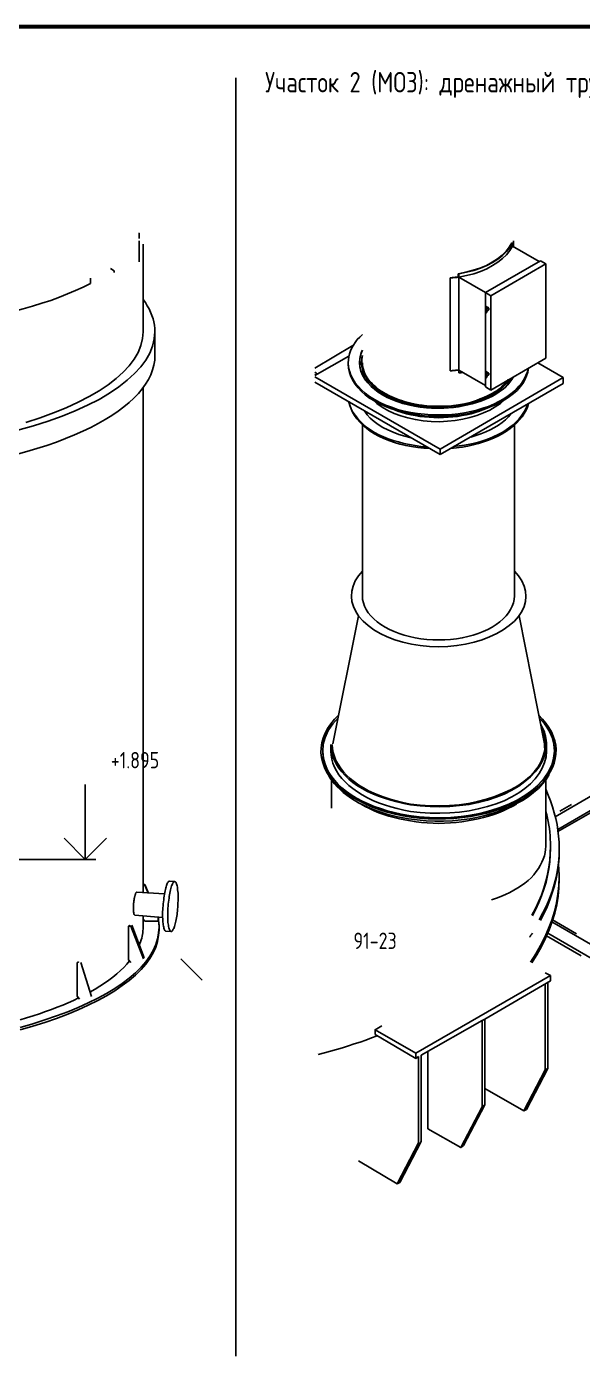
# Model space of a CAD drawing. Header units: metres. Extents: x 20 to 415, y 5 to 292.
# Drawn here: x 229.4 to 305.4, y 109.3 to 292 of the extents above; entities that cross this region are included whole.
import ezdxf

# ---------------------------------------------------------------- set-up
doc = ezdxf.new("R2010")
doc.units = ezdxf.units.M
for name, color, linetype in [('АРМАТУРА', 8, 'Continuous'), ('ВОЗДУХОВОДЫ', 7, 'Continuous'), ('ИЗОЛЯЦИЯ', 3, 'Continuous'), ('ОБОЗНАЧЕНИЯ', 7, 'Continuous'), ('ОБОРУДОВАНИЕ', 8, 'Continuous'), ('РАМКА', 7, 'Continuous'), ('ТЕКСТ', 7, 'Continuous'), ('ТРУБОПРОВОД', 5, 'Continuous')]:
    doc.layers.add(name, color=color, linetype=linetype)
doc.styles.add('GOST', font='isocpeur.ttf')

msp = doc.modelspace()

# ---------------------------------------------------------------- linework, layer by layer
at = {"layer": 'АРМАТУРА'}
for points in [[(288.43, 258.19), (289.47, 258.39), (290.47, 258.65), (291.41, 258.96), (292.29, 259.33), (293.09, 259.75), (293.81, 260.21), (294.45, 260.71), (294.99, 261.25), (295.43, 261.81), (295.76, 262.41)], [(295.85, 262.41), (295.5, 261.79), (295.04, 261.21), (294.5, 260.67), (293.86, 260.17), (293.15, 259.71), (292.35, 259.3), (291.49, 258.95), (290.56, 258.64), (289.56, 258.39), (288.52, 258.19)], [(295.85, 261.95), (295.5, 261.36), (295.04, 260.79), (294.5, 260.25), (293.86, 259.75), (293.15, 259.29), (292.35, 258.87), (291.49, 258.5), (290.56, 258.19), (289.56, 257.93), (288.52, 257.73)], [(295.76, 261.95), (295.79, 262.03), (295.81, 262.1), (295.84, 262.17), (295.87, 262.24), (295.9, 262.3), (295.92, 262.36), (295.95, 262.42), (295.98, 262.48), (296.01, 262.53), (296.03, 262.59)], [(295.85, 261.95), (295.88, 262.03), (295.9, 262.1), (295.93, 262.18), (295.95, 262.25), (295.98, 262.31), (296, 262.38), (296.01, 262.45), (296.02, 262.53), (296.03, 262.6), (296.03, 262.68)], [(295.85, 261.95), (295.85, 262.41)], [(299.52, 259.84), (295.85, 261.95)], [(296.03, 261.86), (296.03, 262.68)], [(292.18, 255.62), (299.7, 259.93)], [(292.92, 255.16), (300.43, 259.56)], [(299.7, 259.93), (300.43, 259.56)], [(300.43, 259.56), (300.43, 246.64)], [(288.52, 257.73), (288.38, 257.71), (288.25, 257.69), (288.13, 257.67), (288.01, 257.66), (287.89, 257.65), (287.77, 257.65), (287.66, 257.64), (287.55, 257.64), (287.44, 257.64), (287.32, 257.64)], [(287.32, 257.64), (287.32, 244.9)], [(288.43, 257.73), (288.34, 257.73), (288.25, 257.72), (288.16, 257.71), (288.06, 257.7), (287.96, 257.69), (287.85, 257.67), (287.74, 257.66), (287.64, 257.65), (287.53, 257.64), (287.42, 257.64)], [(288.43, 258.19), (288.43, 257.73)], [(288.52, 257.73), (288.52, 258.19)], [(288.52, 257.73), (288.52, 244.99)], [(292.18, 255.62), (288.52, 257.73)], [(292.18, 242.7), (292.18, 255.62)], [(292.18, 255.62), (292.92, 255.16)], [(292.92, 242.24), (292.92, 255.16)], [(292.28, 253.7), (292.18, 253.52)], [(292.18, 253.52), (292.37, 253.42)], [(292.37, 253.24), (292.18, 252.87)], [(292.37, 253.15), (292.18, 252.87)], [(292.55, 253.52), (292.28, 253.7)], [(292.28, 253.52), (292.28, 253.52), (292.28, 253.52)], [(292.37, 253.15), (292.34, 253.18), (292.32, 253.2), (292.31, 253.23), (292.3, 253.25), (292.29, 253.27), (292.28, 253.29), (292.28, 253.31), (292.28, 253.32), (292.28, 253.33), (292.28, 253.33), (292.28, 253.36), (292.28, 253.39), (292.28, 253.41), (292.28, 253.44), (292.28, 253.46), (292.28, 253.48), (292.28, 253.49), (292.28, 253.5), (292.28, 253.51), (292.28, 253.52)], [(292.28, 252.78), (292.46, 253.15)], [(292.37, 253.52), (292.39, 253.49), (292.42, 253.46), (292.45, 253.44), (292.47, 253.41), (292.49, 253.39), (292.51, 253.37), (292.53, 253.35), (292.54, 253.34), (292.55, 253.33), (292.55, 253.33), (292.55, 253.3), (292.55, 253.28), (292.55, 253.25), (292.54, 253.23), (292.54, 253.21), (292.53, 253.19), (292.52, 253.17), (292.5, 253.16), (292.48, 253.15), (292.46, 253.15)], [(292.55, 253.52), (292.37, 253.52)], [(292.46, 253.15), (292.37, 253.15)], [(292.55, 253.61), (292.46, 253.61)], [(292.46, 253.15), (292.64, 253.24)], [(292.64, 253.24), (292.64, 253.24), (292.64, 253.25), (292.64, 253.26), (292.64, 253.28), (292.64, 253.3), (292.64, 253.32), (292.64, 253.34), (292.64, 253.37), (292.64, 253.4), (292.64, 253.42), (292.64, 253.43), (292.63, 253.43), (292.62, 253.45), (292.61, 253.46), (292.6, 253.48), (292.58, 253.5), (292.57, 253.53), (292.56, 253.55), (292.55, 253.58), (292.55, 253.61)], [(300.43, 246.64), (292.92, 242.24)], [(288.52, 244.99), (288.38, 244.99), (288.25, 244.98), (288.13, 244.97), (288.01, 244.96), (287.89, 244.94), (287.77, 244.93), (287.66, 244.92), (287.55, 244.91), (287.44, 244.9), (287.32, 244.9)], [(288.52, 244.99), (288.52, 244.62)], [(292.18, 242.88), (288.52, 244.99)], [(292.28, 244.81), (292.18, 244.62)], [(292.28, 244.81), (292.18, 244.62)], [(292.55, 244.62), (292.28, 244.81)], [(288.52, 244.62), (288.57, 244.62), (288.63, 244.62), (288.68, 244.63), (288.74, 244.63), (288.79, 244.64), (288.85, 244.64), (288.9, 244.65), (288.96, 244.67), (289.01, 244.69), (289.07, 244.72)], [(292.18, 244.62), (292.37, 244.53)], [(292.37, 244.26), (292.18, 243.89)], [(292.37, 244.26), (292.18, 243.98)], [(292.37, 244.26), (292.34, 244.28), (292.32, 244.3), (292.31, 244.32), (292.3, 244.33), (292.29, 244.35), (292.28, 244.36), (292.28, 244.38), (292.28, 244.4), (292.28, 244.42), (292.28, 244.44), (292.28, 244.46), (292.28, 244.49), (292.28, 244.5), (292.28, 244.52), (292.28, 244.53), (292.28, 244.55), (292.28, 244.56), (292.28, 244.58), (292.28, 244.6), (292.28, 244.62)], [(292.28, 244.62), (292.28, 244.62), (292.28, 244.62)], [(292.28, 243.89), (292.46, 244.26)], [(292.37, 244.53), (292.55, 244.62)], [(292.37, 244.53), (292.39, 244.53), (292.42, 244.52), (292.45, 244.51), (292.47, 244.49), (292.49, 244.47), (292.51, 244.45), (292.53, 244.43), (292.54, 244.4), (292.55, 244.38), (292.55, 244.35), (292.55, 244.35), (292.55, 244.34), (292.55, 244.33), (292.54, 244.32), (292.54, 244.3), (292.53, 244.29), (292.52, 244.28), (292.5, 244.27), (292.48, 244.26), (292.46, 244.26)], [(292.46, 244.26), (292.37, 244.26)], [(292.64, 244.35), (292.64, 244.35), (292.64, 244.36), (292.64, 244.37), (292.64, 244.39), (292.64, 244.41), (292.64, 244.43), (292.64, 244.45), (292.64, 244.48), (292.64, 244.5), (292.64, 244.53), (292.64, 244.53), (292.63, 244.54), (292.62, 244.55), (292.6, 244.56), (292.58, 244.58), (292.56, 244.59), (292.54, 244.6), (292.51, 244.61), (292.49, 244.62), (292.46, 244.62)], [(292.46, 244.26), (292.64, 244.35)], [(292.18, 242.7), (292.92, 242.24)]]:
    msp.add_lwpolyline(points, dxfattribs=at)
at = {"layer": 'ВОЗДУХОВОДЫ'}
for points in [[(288.43, 258.19), (289.47, 258.39), (290.47, 258.65), (291.41, 258.96), (292.29, 259.33), (293.09, 259.75), (293.81, 260.21), (294.45, 260.71), (294.99, 261.25), (295.43, 261.81), (295.76, 262.41)], [(296.03, 262.59), (296.01, 262.54), (295.99, 262.49), (295.97, 262.45), (295.96, 262.4), (295.94, 262.36), (295.93, 262.32), (295.91, 262.28), (295.9, 262.23), (295.87, 262.18), (295.85, 262.13)], [(287.42, 257.64), (287.53, 257.64), (287.64, 257.65), (287.74, 257.66), (287.85, 257.67), (287.96, 257.69), (288.06, 257.7), (288.16, 257.71), (288.25, 257.72), (288.34, 257.73), (288.43, 257.73)], [(275.32, 246), (275.35, 245.53), (275.45, 245.07), (275.61, 244.61), (275.83, 244.16), (276.12, 243.72), (276.47, 243.29), (276.87, 242.88), (277.34, 242.49), (277.86, 242.13), (278.43, 241.78), (279.03, 241.47), (279.67, 241.18), (280.35, 240.92), (281.05, 240.69), (281.79, 240.5), (282.55, 240.34), (283.33, 240.21), (284.13, 240.12), (284.95, 240.06), (285.77, 240.04)], [(285.77, 240.04), (286.37, 240.05), (286.97, 240.07), (287.57, 240.12), (288.16, 240.18), (288.75, 240.27), (289.32, 240.38), (289.88, 240.51), (290.42, 240.66), (290.95, 240.84), (291.45, 241.05), (291.96, 241.25), (292.45, 241.47), (292.91, 241.7), (293.35, 241.94), (293.75, 242.21), (294.13, 242.48), (294.47, 242.77), (294.79, 243.07), (295.06, 243.38), (295.3, 243.71)], [(275.32, 237.47), (275.32, 214.1)], [(296.13, 214.1), (296.13, 237.47)], [(296.13, 217.49), (296.69, 216.82), (297.14, 216.13), (297.45, 215.43), (297.64, 214.73), (297.71, 214.02), (297.64, 213.31), (297.45, 212.61), (297.14, 211.93), (296.69, 211.26), (296.13, 210.62), (295.41, 210.01), (294.61, 209.44), (293.71, 208.93), (292.74, 208.48), (291.7, 208.08), (290.6, 207.75), (289.45, 207.49), (288.25, 207.29), (287.02, 207.17), (285.77, 207.13), (284.49, 207.17), (283.24, 207.29), (282.03, 207.49), (280.87, 207.75), (279.76, 208.08), (278.72, 208.48), (277.76, 208.93), (276.88, 209.44), (276.09, 210.01), (275.41, 210.62), (274.84, 211.26), (274.4, 211.93), (274.08, 212.61), (273.88, 213.31), (273.82, 214.02), (273.87, 214.73), (274.05, 215.43), (274.35, 216.13), (274.77, 216.82), (275.32, 217.49)], [(296.13, 214.1), (296.09, 213.61), (296, 213.13), (295.84, 212.67), (295.61, 212.21), (295.33, 211.77), (295, 211.35), (294.6, 210.93), (294.15, 210.54), (293.65, 210.16), (293.1, 209.79), (292.5, 209.47), (291.86, 209.19), (291.19, 208.93), (290.48, 208.7), (289.74, 208.51), (288.98, 208.34), (288.2, 208.22), (287.4, 208.12), (286.59, 208.07), (285.77, 208.05), (284.95, 208.07), (284.13, 208.12), (283.33, 208.22), (282.55, 208.34), (281.79, 208.51), (281.06, 208.7), (280.35, 208.93), (279.67, 209.19), (279.03, 209.47), (278.43, 209.79), (277.86, 210.16), (277.34, 210.54), (276.87, 210.93), (276.47, 211.35), (276.12, 211.77), (275.83, 212.21), (275.61, 212.67), (275.45, 213.13), (275.35, 213.61), (275.32, 214.1)], [(296.13, 214.1), (296.09, 213.61), (296, 213.13), (295.84, 212.67), (295.61, 212.21), (295.33, 211.77), (295, 211.35), (294.6, 210.93), (294.15, 210.54), (293.65, 210.16), (293.1, 209.79), (292.5, 209.47), (291.86, 209.19), (291.19, 208.93), (290.48, 208.7), (289.74, 208.51), (288.98, 208.34), (288.2, 208.22), (287.4, 208.12), (286.59, 208.07), (285.77, 208.05), (284.95, 208.07), (284.13, 208.12), (283.33, 208.22), (282.55, 208.34), (281.79, 208.51), (281.06, 208.7), (280.35, 208.93), (279.67, 209.19), (279.03, 209.47), (278.43, 209.79), (277.86, 210.16), (277.34, 210.54), (276.87, 210.93), (276.47, 211.35), (276.12, 211.77), (275.83, 212.21), (275.61, 212.67), (275.45, 213.13), (275.35, 213.61), (275.32, 214.1)], [(274.77, 211.35), (271.28, 193.84)], [(300.25, 193.84), (296.77, 211.35)], [(272.11, 197.78), (271.52, 197.19), (271, 196.58), (270.56, 195.94), (270.21, 195.29), (269.94, 194.63), (269.76, 193.96), (269.66, 193.29), (269.65, 192.61), (269.74, 191.94), (269.91, 191.27), (270.14, 190.59), (270.47, 189.93), (270.87, 189.3), (271.35, 188.68), (271.91, 188.09), (272.55, 187.53), (273.26, 186.99), (274.03, 186.49), (274.87, 186.02), (275.78, 185.59), (276.71, 185.17), (277.69, 184.8), (278.72, 184.47), (279.79, 184.19), (280.89, 183.96), (282.01, 183.78), (283.16, 183.65), (284.33, 183.57), (285.5, 183.55), (286.68, 183.57), (287.86, 183.63), (289.02, 183.74), (290.16, 183.89), (291.27, 184.1), (292.36, 184.35), (293.4, 184.65), (294.41, 184.99), (295.37, 185.37), (296.28, 185.78), (297.13, 186.23)], [(297.13, 186.23), (297.88, 186.71), (298.56, 187.21), (299.19, 187.73), (299.75, 188.27), (300.25, 188.82), (300.68, 189.39), (301.05, 189.98), (301.35, 190.58), (301.57, 191.2), (301.72, 191.82), (301.82, 192.43), (301.84, 193.04), (301.79, 193.65), (301.66, 194.26), (301.46, 194.87), (301.2, 195.47), (300.86, 196.07), (300.45, 196.65), (299.97, 197.22), (299.43, 197.78)], [(300.25, 193.29), (300.25, 193.34), (300.25, 193.4), (300.25, 193.45), (300.25, 193.51), (300.25, 193.57), (300.25, 193.62), (300.25, 193.68), (300.25, 193.73), (300.25, 193.79), (300.25, 193.84)], [(300.25, 193.29), (300.25, 193.34), (300.25, 193.4), (300.25, 193.45), (300.25, 193.51), (300.25, 193.57), (300.25, 193.62), (300.25, 193.68), (300.25, 193.73), (300.25, 193.79), (300.25, 193.84)]]:
    msp.add_lwpolyline(points, dxfattribs=at)
at = {"layer": 'ИЗОЛЯЦИЯ'}
for points in [[(302.08, 181.83), (306.85, 184.58)], [(303.95, 185.55), (302.33, 184.62)], [(304.63, 167.84), (301.35, 169.73)], [(300.53, 167.53), (305.29, 164.79)]]:
    msp.add_lwpolyline(points, dxfattribs=at)
at = {"layer": 'ОБОЗНАЧЕНИЯ'}
for points in [[(237.34, 178.01), (237.34, 188.27)], [(234.48, 180.94), (237.34, 178.01), (240.26, 180.94)], [(228.33, 178.01), (238.83, 178.01)], [(250.46, 164.4), (253.38, 161.48)]]:
    msp.add_lwpolyline(points, dxfattribs=at)
at = {"layer": 'ОБОРУДОВАНИЕ'}
for points in [[(244.71, 263.72), (244.77, 263.73)], [(244.74, 262.99), (244.74, 263.74)], [(244.74, 259.82), (244.74, 262.68)], [(245.3, 250.25), (245.3, 262.24)], [(240.82, 258.89), (241.32, 258.58)], [(241.32, 258.58), (241.32, 258.33)], [(226.15, 252.67), (227.53, 253.01), (228.87, 253.37), (230.17, 253.75), (231.44, 254.14), (232.66, 254.54), (233.83, 254.97), (234.96, 255.41), (236.05, 255.87), (237.09, 256.34), (238.09, 256.84)], [(238.09, 256.84), (238.09, 257.58)], [(245.3, 254.66), (245.6, 254.23), (245.87, 253.8), (246.11, 253.36), (246.32, 252.92), (246.5, 252.48), (246.65, 252.03), (246.76, 251.59), (246.85, 251.14), (246.9, 250.69), (246.91, 250.25)], [(246.91, 250.25), (246.83, 249.26), (246.6, 248.29), (246.2, 247.32), (245.65, 246.37), (244.96, 245.43), (244.11, 244.51), (243.11, 243.6), (241.97, 242.71), (240.69, 241.84), (239.27, 240.98), (237.7, 240.18), (236.01, 239.42), (234.2, 238.7), (232.29, 238.01), (230.28, 237.37), (228.16, 236.77)], [(245.3, 250.25), (245.22, 249.3), (244.99, 248.36), (244.6, 247.42), (244.07, 246.5), (243.39, 245.59), (242.57, 244.7), (241.61, 243.83), (240.51, 242.98), (239.27, 242.16), (237.9, 241.36), (236.39, 240.58), (234.76, 239.83), (233.02, 239.12), (231.18, 238.46), (229.24, 237.84)], [(246.91, 247.01), (246.91, 250.25)], [(273.39, 246), (273.41, 246.41), (273.47, 246.82), (273.56, 247.23), (273.7, 247.63), (273.87, 248.03), (274.08, 248.41), (274.33, 248.79), (274.62, 249.16), (274.95, 249.51), (275.32, 249.85)], [(227.93, 233.43), (229.37, 233.83), (230.76, 234.25), (232.12, 234.68), (233.42, 235.14), (234.68, 235.62), (235.89, 236.11), (237.03, 236.62), (238.12, 237.14), (239.14, 237.68), (240.11, 238.23), (241.02, 238.8), (241.86, 239.37), (242.65, 239.96), (243.37, 240.55), (244.04, 241.17), (244.65, 241.79), (245.18, 242.43), (245.64, 243.07), (246.03, 243.71), (246.35, 244.36), (246.59, 245.02), (246.77, 245.68), (246.88, 246.35), (246.91, 247.01)], [(268.81, 245.27), (274.03, 248.38)], [(273.48, 246.91), (268.81, 244.26)], [(275.32, 247.74), (275.09, 247.16), (274.95, 246.58), (274.91, 246), (274.96, 245.42), (275.1, 244.85), (275.33, 244.3), (275.65, 243.75), (276.06, 243.23), (276.56, 242.72), (277.15, 242.24), (277.79, 241.79), (278.49, 241.38), (279.26, 241.02), (280.08, 240.7), (280.94, 240.42), (281.85, 240.19), (282.79, 240.01), (283.76, 239.87), (284.76, 239.79), (285.77, 239.77)], [(275.32, 247.74), (275.09, 247.16), (274.95, 246.58), (274.91, 246), (274.96, 245.42), (275.1, 244.85), (275.33, 244.3), (275.65, 243.75), (276.06, 243.23), (276.56, 242.72), (277.15, 242.24), (277.79, 241.79), (278.49, 241.38), (279.26, 241.02), (280.08, 240.7), (280.94, 240.42), (281.85, 240.19), (282.79, 240.01), (283.76, 239.87), (284.76, 239.79), (285.77, 239.77)], [(274.95, 246), (274.95, 246.17), (274.96, 246.34), (274.98, 246.51), (275, 246.69), (275.03, 246.87), (275.07, 247.05), (275.12, 247.23), (275.17, 247.4), (275.24, 247.57), (275.32, 247.74)], [(275.32, 247.01), (275.22, 246.48), (275.19, 245.96), (275.25, 245.43), (275.38, 244.91), (275.58, 244.39), (275.86, 243.89), (276.21, 243.4), (276.63, 242.93), (277.13, 242.48), (277.7, 242.06), (278.33, 241.66), (279.01, 241.31), (279.74, 241), (280.51, 240.72), (281.32, 240.49), (282.16, 240.29), (283.03, 240.14), (283.93, 240.04), (284.84, 239.97), (285.77, 239.95)], [(275.22, 246), (275.22, 246.11), (275.23, 246.22), (275.23, 246.33), (275.23, 246.43), (275.24, 246.54), (275.25, 246.64), (275.26, 246.74), (275.27, 246.83), (275.29, 246.92), (275.32, 247.01)], [(275.22, 246), (275.22, 246.11), (275.23, 246.22), (275.23, 246.33), (275.23, 246.43), (275.24, 246.54), (275.25, 246.64), (275.26, 246.74), (275.27, 246.83), (275.29, 246.92), (275.32, 247.01)], [(273.39, 246), (273.39, 245.81)], [(285.77, 238.85), (284.78, 238.87), (283.81, 238.94), (282.86, 239.04), (281.93, 239.19), (281.02, 239.39), (280.14, 239.62), (279.29, 239.9), (278.48, 240.21), (277.7, 240.56), (276.97, 240.96), (276.31, 241.38), (275.71, 241.82), (275.18, 242.29), (274.72, 242.77), (274.32, 243.27), (273.99, 243.79), (273.73, 244.32), (273.54, 244.87), (273.43, 245.43), (273.39, 246)], [(273.39, 245.81), (273.43, 245.24), (273.54, 244.67), (273.73, 244.12), (273.99, 243.58), (274.32, 243.05), (274.72, 242.55), (275.18, 242.06), (275.71, 241.61), (276.31, 241.17), (276.97, 240.77), (277.7, 240.38), (278.48, 240.03), (279.29, 239.71), (280.14, 239.44), (281.02, 239.2), (281.93, 239.01), (282.86, 238.86), (283.81, 238.75), (284.78, 238.69), (285.77, 238.66)], [(285.77, 239.77), (284.92, 239.78), (284.08, 239.84), (283.25, 239.94), (282.44, 240.07), (281.64, 240.24), (280.87, 240.44), (280.12, 240.68), (279.41, 240.95), (278.72, 241.26), (278.07, 241.6), (277.49, 241.97), (276.97, 242.36), (276.5, 242.76), (276.1, 243.19), (275.75, 243.63), (275.47, 244.08), (275.24, 244.55), (275.08, 245.02), (274.98, 245.51), (274.95, 246)], [(285.77, 239.95), (284.92, 239.97), (284.09, 240.02), (283.27, 240.12), (282.47, 240.24), (281.7, 240.41), (280.95, 240.6), (280.23, 240.83), (279.53, 241.09), (278.87, 241.37), (278.25, 241.69), (277.7, 242.06), (277.2, 242.44), (276.75, 242.83), (276.35, 243.25), (276.02, 243.67), (275.74, 244.11), (275.51, 244.57), (275.36, 245.03), (275.26, 245.51), (275.22, 246)], [(285.77, 239.95), (284.92, 239.97), (284.09, 240.02), (283.27, 240.12), (282.47, 240.24), (281.7, 240.41), (280.95, 240.6), (280.23, 240.83), (279.53, 241.09), (278.87, 241.37), (278.25, 241.69), (277.7, 242.06), (277.2, 242.44), (276.75, 242.83), (276.35, 243.25), (276.02, 243.67), (275.74, 244.11), (275.51, 244.57), (275.36, 245.03), (275.26, 245.51), (275.22, 246)], [(293.1, 241.78), (292.65, 241.54), (292.18, 241.31), (291.69, 241.1), (291.18, 240.9), (290.65, 240.72), (290.1, 240.55), (289.54, 240.41), (288.97, 240.29), (288.38, 240.2), (287.78, 240.13), (287.18, 240.06), (286.57, 240.02), (285.95, 240), (285.34, 240.01), (284.72, 240.04), (284.11, 240.09), (283.51, 240.17), (282.91, 240.26), (282.32, 240.37), (281.73, 240.5), (281.19, 240.64), (280.66, 240.81), (280.14, 240.99), (279.65, 241.18), (279.17, 241.39), (278.71, 241.62), (278.28, 241.87), (277.87, 242.13), (277.5, 242.4), (277.15, 242.7), (276.81, 242.98), (276.5, 243.28), (276.23, 243.59), (275.99, 243.91), (275.79, 244.25), (275.62, 244.59), (275.49, 244.93), (275.39, 245.29), (275.34, 245.64), (275.32, 246)], [(285.77, 238.66), (286.7, 238.68), (287.62, 238.74), (288.53, 238.84), (289.42, 238.97), (290.29, 239.15), (291.14, 239.36), (291.96, 239.61), (292.74, 239.9), (293.49, 240.22), (294.2, 240.59), (294.86, 240.96), (295.46, 241.36), (296.01, 241.78), (296.49, 242.22), (296.92, 242.69), (297.28, 243.17), (297.57, 243.67), (297.8, 244.19), (297.96, 244.72), (298.05, 245.27)], [(298.05, 245.27), (297.91, 244.75), (297.71, 244.23), (297.45, 243.73), (297.13, 243.24), (296.76, 242.77), (296.32, 242.31), (295.83, 241.87), (295.28, 241.45), (294.68, 241.05), (294.02, 240.68), (293.31, 240.34), (292.57, 240.03), (291.8, 239.76), (290.99, 239.52), (290.17, 239.32), (289.32, 239.15), (288.45, 239.02), (287.57, 238.92), (286.67, 238.87), (285.77, 238.85)], [(299.33, 246), (302.82, 243.98)], [(269.18, 244.44), (268.81, 244.72)], [(268.81, 244.35), (268.9, 244.35)], [(285.95, 234.17), (268.81, 244.07)], [(268.81, 243.34), (285.95, 233.44)], [(285.77, 239.77), (286.45, 239.78), (287.13, 239.82), (287.8, 239.88), (288.46, 239.97), (289.1, 240.09), (289.73, 240.22), (290.35, 240.38), (290.95, 240.55), (291.53, 240.74), (292.09, 240.96), (292.63, 241.19), (293.14, 241.44), (293.61, 241.71), (294.06, 242), (294.47, 242.31), (294.86, 242.63), (295.21, 242.97), (295.52, 243.33), (295.79, 243.69), (296.03, 244.07)], [(285.77, 239.77), (286.45, 239.78), (287.13, 239.82), (287.8, 239.88), (288.46, 239.97), (289.1, 240.09), (289.73, 240.22), (290.35, 240.38), (290.95, 240.55), (291.53, 240.74), (292.09, 240.96), (292.63, 241.19), (293.14, 241.44), (293.61, 241.71), (294.06, 242), (294.47, 242.31), (294.86, 242.63), (295.21, 242.97), (295.52, 243.33), (295.79, 243.69), (296.03, 244.07)], [(296.03, 244.07), (295.79, 243.69), (295.52, 243.33), (295.2, 242.97), (294.86, 242.63), (294.47, 242.31), (294.06, 242), (293.61, 241.71), (293.14, 241.44), (292.63, 241.19), (292.09, 240.96), (291.53, 240.74), (290.95, 240.55), (290.35, 240.38), (289.73, 240.22), (289.1, 240.09), (288.46, 239.97), (287.8, 239.88), (287.13, 239.82), (286.45, 239.78), (285.77, 239.77)], [(285.77, 239.95), (286.4, 239.96), (287.03, 239.99), (287.66, 240.05), (288.27, 240.12), (288.88, 240.21), (289.48, 240.33), (290.07, 240.46), (290.64, 240.61), (291.19, 240.77), (291.72, 240.96), (292.24, 241.18), (292.72, 241.43), (293.19, 241.69), (293.62, 241.96), (294.03, 242.24), (294.4, 242.53), (294.75, 242.84), (295.06, 243.15), (295.34, 243.47), (295.57, 243.8)], [(295.57, 243.8), (295.34, 243.47), (295.06, 243.15), (294.75, 242.84), (294.4, 242.53), (294.03, 242.24), (293.62, 241.96), (293.19, 241.69), (292.72, 241.43), (292.24, 241.18), (291.72, 240.96), (291.19, 240.77), (290.64, 240.61), (290.07, 240.46), (289.48, 240.33), (288.88, 240.21), (288.27, 240.12), (287.65, 240.05), (287.03, 239.99), (286.4, 239.96), (285.77, 239.95)], [(295.57, 243.8), (295.34, 243.47), (295.06, 243.15), (294.75, 242.84), (294.4, 242.53), (294.03, 242.24), (293.62, 241.96), (293.19, 241.69), (292.72, 241.43), (292.24, 241.18), (291.72, 240.96), (291.19, 240.77), (290.64, 240.61), (290.07, 240.46), (289.48, 240.33), (288.88, 240.21), (288.27, 240.12), (287.65, 240.05), (287.03, 239.99), (286.4, 239.96), (285.77, 239.95)], [(302.82, 243.98), (285.95, 234.17)], [(285.95, 233.44), (302.82, 243.16)], [(295.3, 243.71), (295.15, 243.49), (294.98, 243.28), (294.8, 243.07), (294.59, 242.87), (294.37, 242.68), (294.14, 242.49), (293.89, 242.3), (293.64, 242.12), (293.37, 241.95), (293.1, 241.78)], [(302.82, 243.16), (302.82, 243.98)], [(245.3, 173.48), (245.3, 242.6)], [(273.48, 240.68), (273.59, 240.19), (273.76, 239.71), (273.98, 239.23), (274.25, 238.76), (274.57, 238.31), (274.95, 237.87), (275.38, 237.45), (275.86, 237.04), (276.39, 236.65), (276.97, 236.28), (277.59, 235.94), (278.26, 235.62), (278.96, 235.34), (279.7, 235.08), (280.46, 234.86), (281.25, 234.67), (282.06, 234.52), (282.89, 234.4), (283.73, 234.31), (284.57, 234.27)], [(284.12, 234.45), (283.32, 234.54), (282.54, 234.66), (281.76, 234.8), (281.01, 234.96), (280.27, 235.15), (279.55, 235.36), (278.86, 235.6), (278.19, 235.86), (277.56, 236.15), (276.97, 236.47), (276.41, 236.83), (275.9, 237.2), (275.43, 237.59), (275.01, 237.98), (274.64, 238.39), (274.31, 238.81), (274.03, 239.24), (273.8, 239.68), (273.62, 240.13), (273.48, 240.59)], [(275.59, 239.4), (275.96, 238.89), (276.4, 238.41), (276.91, 237.96), (277.48, 237.54), (278.11, 237.15), (278.8, 236.8), (279.54, 236.48), (280.32, 236.19), (281.15, 235.94), (282.01, 235.73)], [(282.01, 235.73), (281.15, 235.94), (280.32, 236.19), (279.54, 236.48), (278.8, 236.8), (278.11, 237.15), (277.48, 237.54), (276.91, 237.96), (276.4, 238.41), (275.96, 238.89), (275.59, 239.4)], [(276.69, 240.96), (277.31, 240.4), (278.02, 239.9), (278.81, 239.45), (279.67, 239.06), (280.59, 238.72), (281.56, 238.44), (282.58, 238.22), (283.65, 238.06), (284.74, 237.96), (285.86, 237.93)], [(279.63, 239.58), (280.18, 239.37), (280.76, 239.19), (281.34, 239.02), (281.95, 238.88), (282.56, 238.76), (283.18, 238.66), (283.82, 238.58), (284.46, 238.53), (285.11, 238.49), (285.77, 238.48)], [(285.77, 238.48), (286.42, 238.49), (287.07, 238.53), (287.72, 238.58), (288.35, 238.66), (288.97, 238.76), (289.59, 238.88), (290.19, 239.02), (290.78, 239.19), (291.35, 239.37), (291.91, 239.58)], [(285.86, 237.93), (286.95, 237.99), (288.02, 238.11), (289.05, 238.28), (290.05, 238.51), (291, 238.79), (291.9, 239.13), (292.75, 239.51), (293.52, 239.95), (294.22, 240.43), (294.84, 240.96)], [(287.42, 234.27), (288.21, 234.34), (288.99, 234.44), (289.75, 234.57), (290.5, 234.74), (291.22, 234.93), (291.92, 235.15), (292.6, 235.4), (293.26, 235.67), (293.88, 235.96), (294.47, 236.28), (295.03, 236.62), (295.55, 236.98), (296.03, 237.36), (296.46, 237.76), (296.85, 238.17), (297.19, 238.6), (297.48, 239.04), (297.72, 239.49), (297.91, 239.94), (298.05, 240.41)], [(297.96, 240.31), (297.8, 239.9), (297.6, 239.49), (297.35, 239.08), (297.06, 238.68), (296.73, 238.29), (296.36, 237.9), (295.95, 237.52), (295.5, 237.16), (295.01, 236.8), (294.47, 236.47), (293.91, 236.17), (293.32, 235.9), (292.71, 235.64), (292.07, 235.4), (291.4, 235.19), (290.72, 235.01), (290.01, 234.85), (289.29, 234.71), (288.55, 234.61), (287.78, 234.54)], [(290.17, 235.82), (290.87, 236.03), (291.55, 236.26), (292.2, 236.52), (292.82, 236.81), (293.4, 237.12), (293.94, 237.45), (294.44, 237.81), (294.9, 238.2), (295.31, 238.6), (295.67, 239.03)], [(295.67, 239.03), (295.31, 238.6), (294.9, 238.2), (294.44, 237.81), (293.94, 237.45), (293.4, 237.12), (292.82, 236.81), (292.2, 236.52), (291.55, 236.26), (290.87, 236.03), (290.17, 235.82)], [(285.95, 233.44), (285.95, 234.17)], [(272.02, 197.41), (271.25, 196.55), (270.65, 195.64), (270.23, 194.72), (269.97, 193.78), (269.89, 192.83), (269.97, 191.88), (270.23, 190.94), (270.65, 190.02), (271.25, 189.12), (272.02, 188.25), (272.45, 187.84), (272.92, 187.45), (273.42, 187.07), (273.96, 186.7), (274.53, 186.36), (275.13, 186.03), (275.75, 185.72), (276.41, 185.44), (277.09, 185.18), (277.79, 184.95), (278.54, 184.71), (279.31, 184.5), (280.09, 184.31), (280.88, 184.14), (281.68, 184), (282.48, 183.88), (283.3, 183.79), (284.12, 183.72), (284.94, 183.68), (285.77, 183.66)], [(285.77, 183.66), (286.59, 183.68), (287.41, 183.72), (288.23, 183.79), (289.04, 183.88), (289.85, 184), (290.64, 184.14), (291.42, 184.31), (292.18, 184.5), (292.92, 184.71), (293.65, 184.95), (294.35, 185.18), (295.03, 185.44), (295.69, 185.72), (296.32, 186.03), (296.92, 186.36), (297.49, 186.7), (298.02, 187.07), (298.53, 187.45), (298.99, 187.84), (299.43, 188.25), (300.19, 189.12), (300.8, 190.02), (301.24, 190.94), (301.5, 191.88), (301.6, 192.83), (301.53, 193.78), (301.29, 194.72), (300.87, 195.64), (300.28, 196.55), (299.52, 197.41)], [(301.63, 192.83), (301.6, 193.32), (301.54, 193.81), (301.43, 194.29), (301.28, 194.76), (301.09, 195.23), (300.85, 195.68), (300.58, 196.13), (300.26, 196.57), (299.91, 197), (299.52, 197.41)], [(300.53, 193.75), (300.52, 194.03), (300.49, 194.31), (300.45, 194.59), (300.39, 194.88), (300.32, 195.17), (300.23, 195.46), (300.12, 195.75), (300, 196.03), (299.86, 196.31), (299.7, 196.59)], [(300.34, 193.75), (300.34, 193.97), (300.32, 194.19), (300.29, 194.41), (300.25, 194.63), (300.2, 194.85), (300.14, 195.07), (300.07, 195.29), (299.99, 195.51), (299.9, 195.73), (299.79, 195.95)], [(271.01, 193.75), (271.01, 192.83)], [(271.01, 193.75), (271.04, 193.18), (271.13, 192.62), (271.28, 192.07), (271.49, 191.53), (271.76, 191), (272.1, 190.48), (272.49, 189.98), (272.94, 189.48), (273.46, 189), (274.03, 188.52), (274.64, 188.1), (275.29, 187.7), (276, 187.33), (276.74, 186.98), (277.53, 186.67), (278.35, 186.38), (279.2, 186.12), (280.09, 185.88), (280.99, 185.68), (281.92, 185.5)], [(271.19, 193.75), (271.22, 193.2), (271.32, 192.65), (271.48, 192.11), (271.7, 191.57), (271.98, 191.04), (272.32, 190.53), (272.71, 190.02), (273.16, 189.54), (273.66, 189.07), (274.22, 188.61), (274.82, 188.19), (275.47, 187.79), (276.16, 187.42), (276.89, 187.07), (277.65, 186.76), (278.45, 186.47), (279.28, 186.21), (280.14, 185.98), (281.02, 185.77), (281.92, 185.59)], [(281.92, 185.59), (283.24, 185.43), (284.58, 185.35), (285.91, 185.33), (287.24, 185.38), (288.55, 185.5), (289.84, 185.68), (291.09, 185.93), (292.3, 186.24), (293.46, 186.62), (294.57, 187.06), (295.62, 187.55), (296.58, 188.1), (297.43, 188.69), (298.18, 189.32), (298.83, 189.99), (299.37, 190.69), (299.79, 191.43), (300.09, 192.18), (300.28, 192.96), (300.34, 193.75)], [(281.92, 185.5), (283.25, 185.34), (284.59, 185.25), (285.94, 185.22), (287.28, 185.26), (288.61, 185.37), (289.92, 185.55), (291.19, 185.8), (292.43, 186.12), (293.62, 186.51), (294.75, 186.96), (295.78, 187.48), (296.72, 188.05), (297.57, 188.66), (298.33, 189.3), (298.98, 189.98), (299.52, 190.69), (299.95, 191.42), (300.27, 192.18), (300.46, 192.96), (300.53, 193.75)], [(300.25, 193.29), (300.25, 193.34), (300.25, 193.4), (300.25, 193.45), (300.25, 193.51), (300.25, 193.57), (300.25, 193.62), (300.25, 193.68), (300.25, 193.73), (300.25, 193.79), (300.25, 193.84)], [(300.53, 192.83), (300.53, 193.75)], [(269.91, 192.83), (269.94, 192.23), (270.04, 191.64), (270.2, 191.05), (270.43, 190.47), (270.72, 189.91), (271.08, 189.36), (271.49, 188.83), (271.97, 188.31), (272.51, 187.81), (273.12, 187.33), (273.8, 186.85), (274.52, 186.41), (275.29, 186), (276.09, 185.62), (276.93, 185.27), (277.81, 184.96), (278.72, 184.68), (279.66, 184.43), (280.64, 184.21), (281.64, 184.03)], [(271.01, 192.83), (271.04, 192.28), (271.13, 191.73), (271.28, 191.19), (271.49, 190.66), (271.76, 190.13), (272.1, 189.61), (272.49, 189.11), (272.94, 188.62), (273.46, 188.15), (274.03, 187.7), (274.64, 187.25), (275.29, 186.83), (276, 186.44), (276.74, 186.09), (277.53, 185.76), (278.35, 185.47), (279.2, 185.2), (280.09, 184.97), (280.99, 184.76), (281.92, 184.58)], [(281.64, 184.03), (283.08, 183.85), (284.52, 183.74), (285.97, 183.72), (287.41, 183.76), (288.83, 183.88), (290.22, 184.08), (291.58, 184.35), (292.91, 184.69), (294.18, 185.1), (295.39, 185.59), (296.52, 186.14), (297.55, 186.74), (298.48, 187.39), (299.29, 188.07), (299.99, 188.8), (300.57, 189.56), (301.02, 190.34), (301.36, 191.16), (301.56, 191.99), (301.63, 192.83)], [(281.92, 184.58), (283.25, 184.42), (284.59, 184.34), (285.94, 184.32), (287.28, 184.37), (288.61, 184.49), (289.92, 184.67), (291.19, 184.92), (292.43, 185.24), (293.62, 185.61), (294.75, 186.05), (295.78, 186.57), (296.72, 187.13), (297.57, 187.74), (298.33, 188.38), (298.98, 189.06), (299.52, 189.77), (299.95, 190.51), (300.27, 191.26), (300.46, 192.04), (300.53, 192.83)], [(270.64, 189.62), (270.88, 189.19), (271.17, 188.77), (271.49, 188.35), (271.86, 187.95), (272.26, 187.56), (272.69, 187.18), (273.17, 186.81), (273.67, 186.46), (274.2, 186.11), (274.77, 185.77), (275.36, 185.48), (275.97, 185.19), (276.62, 184.92), (277.28, 184.67), (277.96, 184.43), (278.67, 184.22), (279.39, 184.02), (280.13, 183.85), (280.88, 183.7), (281.64, 183.57)], [(271.1, 188.89), (271.1, 185.04)], [(281.64, 183.57), (282.83, 183.41), (284.03, 183.3), (285.24, 183.24), (286.44, 183.24), (287.65, 183.3), (288.84, 183.41), (290.01, 183.57), (291.16, 183.79), (292.28, 184.07), (293.38, 184.4), (294.42, 184.75), (295.42, 185.15), (296.35, 185.6), (297.22, 186.08), (298.03, 186.6), (298.76, 187.15), (299.42, 187.73), (300, 188.34), (300.49, 188.97), (300.89, 189.62)], [(300.43, 179.82), (300.43, 188.89)], [(302.27, 179.54), (302.25, 180.36), (302.19, 181.18), (302.1, 181.99), (301.97, 182.8), (301.8, 183.61), (301.59, 184.41), (301.36, 185.21), (301.08, 186.01), (300.77, 186.81), (300.43, 187.61)], [(275.13, 185.59), (275.7, 185.27), (276.3, 184.96), (276.92, 184.68), (277.57, 184.41), (278.25, 184.17), (278.95, 183.95), (279.67, 183.75), (280.4, 183.57), (281.15, 183.42), (281.92, 183.3)], [(281.92, 183.3), (282.67, 183.17), (283.43, 183.08), (284.21, 183.01), (284.99, 182.97), (285.78, 182.95), (286.57, 182.97), (287.36, 183.01), (288.15, 183.08), (288.93, 183.17), (289.71, 183.3), (290.45, 183.42), (291.18, 183.57), (291.9, 183.75), (292.6, 183.95), (293.3, 184.17), (293.97, 184.41), (294.61, 184.68), (295.24, 184.96), (295.83, 185.27), (296.4, 185.59)], [(301.07, 179.82), (301.07, 180.31), (301.05, 180.79), (301.02, 181.28), (300.98, 181.76), (300.93, 182.23), (300.86, 182.71), (300.77, 183.18), (300.68, 183.65), (300.56, 184.11), (300.43, 184.58)], [(293.01, 172.48), (293.66, 172.71), (294.29, 172.95), (294.9, 173.22), (295.49, 173.49), (296.06, 173.79), (296.59, 174.1), (297.1, 174.43), (297.57, 174.77), (298.01, 175.13), (298.42, 175.51), (298.79, 175.92), (299.12, 176.34), (299.42, 176.77), (299.68, 177.2), (299.91, 177.63), (300.09, 178.06), (300.24, 178.5), (300.35, 178.94), (300.41, 179.38), (300.43, 179.82)], [(298.51, 170.37), (299, 171.29), (299.44, 172.21), (299.83, 173.14), (300.16, 174.08), (300.45, 175.03), (300.67, 175.98), (300.85, 176.93), (300.98, 177.89), (301.05, 178.85), (301.07, 179.82)], [(301.07, 179.54), (301.05, 178.61), (300.98, 177.67), (300.85, 176.74), (300.68, 175.81), (300.46, 174.88), (300.18, 173.95), (299.86, 173.03), (299.49, 172.11), (299.07, 171.19), (298.6, 170.28)], [(301.07, 179.54), (301.05, 178.61), (300.98, 177.67), (300.85, 176.74), (300.68, 175.81), (300.46, 174.88), (300.18, 173.95), (299.86, 173.03), (299.49, 172.11), (299.07, 171.19), (298.6, 170.28)], [(299.52, 169.73), (300.04, 170.7), (300.51, 171.67), (300.92, 172.64), (301.28, 173.62), (301.58, 174.6), (301.83, 175.59), (302.02, 176.57), (302.16, 177.56), (302.24, 178.55), (302.27, 179.54)], [(299.7, 169.64), (300.17, 170.58), (300.6, 171.52), (300.98, 172.47), (301.32, 173.42), (301.6, 174.38), (301.84, 175.35), (302.02, 176.32), (302.16, 177.3), (302.24, 178.28), (302.27, 179.27)], [(301.07, 179.54), (301.07, 179.82)], [(302.27, 179.27), (302.27, 179.54)], [(302.27, 175.6), (302.26, 175.79), (302.26, 175.98), (302.25, 176.17), (302.23, 176.36), (302.22, 176.55), (302.21, 176.73), (302.2, 176.91), (302.19, 177.09), (302.18, 177.26), (302.18, 177.43)], [(298.32, 163.96), (299.06, 165.09), (299.72, 166.23), (300.31, 167.38), (300.82, 168.54), (301.26, 169.71), (301.62, 170.88), (301.9, 172.06), (302.1, 173.24), (302.23, 174.42), (302.27, 175.6)], [(302.27, 175.32), (302.27, 175.6)], [(245.3, 174.6), (245.55, 174.6)], [(245.3, 174.47), (245.55, 174.47)], [(245.55, 174.6), (246.04, 173.41)], [(245.55, 174.6), (245.55, 174.47)], [(245.55, 174.47), (245.98, 173.41)], [(248.9, 175.03), (248.86, 175.04), (248.82, 175.02), (248.76, 174.97), (248.71, 174.91), (248.65, 174.82), (248.6, 174.71), (248.54, 174.59), (248.49, 174.44), (248.45, 174.28), (248.41, 174.1), (248.35, 173.91), (248.3, 173.7), (248.25, 173.48), (248.21, 173.24), (248.17, 173), (248.14, 172.75), (248.11, 172.49), (248.08, 172.22), (248.05, 171.95), (248.03, 171.67), (248, 171.4), (247.98, 171.12), (247.97, 170.86), (247.96, 170.6), (247.96, 170.35), (247.97, 170.1), (247.98, 169.87), (248, 169.65), (248.01, 169.44), (248.03, 169.25), (248.05, 169.05), (248.08, 168.88), (248.11, 168.72), (248.14, 168.58), (248.17, 168.47), (248.21, 168.37), (248.25, 168.29), (248.3, 168.24), (248.35, 168.2), (248.41, 168.19)], [(249.15, 168.13), (249.1, 168.14), (249.05, 168.17), (249, 168.23), (248.95, 168.31), (248.91, 168.4), (248.87, 168.52), (248.83, 168.66), (248.79, 168.82), (248.75, 168.99), (248.72, 169.19), (248.7, 169.38), (248.69, 169.59), (248.68, 169.81), (248.67, 170.04), (248.67, 170.28), (248.67, 170.53), (248.68, 170.79), (248.69, 171.06), (248.7, 171.33), (248.72, 171.61), (248.74, 171.89), (248.77, 172.16), (248.8, 172.43), (248.84, 172.69), (248.88, 172.94), (248.92, 173.18), (248.97, 173.41), (249.01, 173.64), (249.05, 173.84), (249.09, 174.04), (249.15, 174.22), (249.2, 174.38), (249.26, 174.52), (249.31, 174.65), (249.37, 174.76), (249.42, 174.85), (249.48, 174.91), (249.54, 174.96), (249.59, 174.97), (249.65, 174.97)], [(249.65, 174.97), (248.9, 175.03)], [(249.65, 174.97), (249.7, 174.96), (249.75, 174.92), (249.8, 174.86), (249.84, 174.77), (249.88, 174.67), (249.92, 174.54), (249.95, 174.39), (249.98, 174.23), (250, 174.05), (250.02, 173.85), (250.05, 173.62), (250.08, 173.38), (250.09, 173.13), (250.09, 172.87), (250.09, 172.61), (250.08, 172.33), (250.07, 172.05), (250.06, 171.77), (250.04, 171.47), (250.02, 171.18)], [(298.51, 163.86), (299.22, 164.97), (299.85, 166.09), (300.41, 167.21), (300.9, 168.35), (301.32, 169.49), (301.66, 170.64), (301.92, 171.8), (302.11, 172.97), (302.23, 174.14), (302.27, 175.32)], [(244.43, 173.54), (244.43, 173.54), (244.42, 173.54), (244.41, 173.54), (244.41, 173.54), (244.4, 173.53), (244.39, 173.53), (244.38, 173.52), (244.37, 173.51), (244.37, 173.49), (244.36, 173.48), (244.35, 173.46), (244.33, 173.44), (244.31, 173.42), (244.29, 173.4), (244.28, 173.38), (244.27, 173.35), (244.26, 173.33), (244.25, 173.3), (244.24, 173.26), (244.24, 173.23), (244.22, 173.19), (244.21, 173.15), (244.2, 173.12), (244.19, 173.08), (244.18, 173.04), (244.17, 173), (244.16, 172.97), (244.15, 172.93), (244.13, 172.89), (244.12, 172.86), (244.1, 172.76), (244.08, 172.66), (244.06, 172.56), (244.05, 172.46), (244.03, 172.35), (244.02, 172.24), (244.01, 172.13), (244, 172.02), (243.99, 171.91), (243.99, 171.8), (243.98, 171.59), (243.97, 171.39), (243.97, 171.2), (243.98, 171.02), (243.99, 170.85), (244.01, 170.7), (244.04, 170.58), (244.08, 170.48), (244.13, 170.41), (244.18, 170.37)], [(248.22, 173.29), (244.43, 173.54)], [(244.18, 170.37), (247.97, 170.06)], [(245.3, 168.75), (245.3, 170.31)], [(247.35, 170.18), (247.37, 170.03), (247.39, 169.88), (247.4, 169.74), (247.42, 169.59), (247.43, 169.44), (247.45, 169.3), (247.46, 169.16), (247.47, 169.02), (247.47, 168.88), (247.47, 168.75)], [(247.35, 170.12), (247.35, 169.56)], [(250.02, 171.18), (250, 170.93), (249.97, 170.69), (249.94, 170.46), (249.9, 170.22), (249.86, 170), (249.82, 169.78), (249.77, 169.56), (249.73, 169.36), (249.69, 169.18), (249.65, 169), (249.59, 168.84), (249.54, 168.7), (249.48, 168.57), (249.43, 168.45), (249.38, 168.36), (249.33, 168.28), (249.28, 168.21), (249.23, 168.17), (249.19, 168.14), (249.15, 168.13)], [(247.47, 168.75), (247.42, 167.95), (247.27, 167.15), (247.02, 166.36), (246.67, 165.56), (246.21, 164.78), (245.66, 164.01), (245.01, 163.25), (244.25, 162.5), (243.39, 161.76), (242.44, 161.04), (241.41, 160.34), (240.29, 159.67), (239.08, 159.01), (237.79, 158.37), (236.42, 157.75), (234.98, 157.15), (233.45, 156.58), (231.86, 156.04), (230.19, 155.51), (228.45, 155.01)], [(228.45, 154.7), (230.19, 155.19), (231.86, 155.7), (233.45, 156.25), (234.98, 156.82), (236.42, 157.42), (237.79, 158.04), (239.08, 158.68), (240.29, 159.35), (241.41, 160.03), (242.44, 160.73), (243.39, 161.45), (244.25, 162.18), (245.01, 162.92), (245.66, 163.68), (246.21, 164.44), (246.67, 165.21), (247.02, 166), (247.27, 166.78), (247.42, 167.58), (247.47, 168.38)], [(243.31, 168.88), (243.32, 168.89), (243.34, 168.91), (243.35, 168.92), (243.36, 168.93), (243.37, 168.94), (243.38, 168.95), (243.39, 168.96), (243.4, 168.97), (243.42, 168.98), (243.43, 169)], [(243.31, 168.88), (243.62, 168.88)], [(243.31, 164.28), (243.31, 168.88)], [(243.62, 168.88), (245.36, 164.4)], [(243.74, 169), (245.42, 164.53)], [(244.74, 166.27), (244.84, 166.51), (244.94, 166.75), (245.02, 167), (245.1, 167.24), (245.16, 167.49), (245.21, 167.73), (245.25, 167.98), (245.27, 168.24), (245.29, 168.49), (245.3, 168.75)], [(245.55, 169.56), (245.3, 169.81)], [(247.35, 169.56), (245.55, 169.56)], [(247.47, 168.38), (247.47, 168.75)], [(248.41, 168.19), (249.15, 168.13)], [(298.23, 167.35), (298.26, 167.4), (298.29, 167.46), (298.32, 167.51), (298.35, 167.57), (298.38, 167.62), (298.42, 167.68), (298.46, 167.73), (298.5, 167.79), (298.55, 167.84), (298.6, 167.9)], [(236.28, 163.9), (236.3, 163.91), (236.32, 163.91), (236.34, 163.92), (236.36, 163.93), (236.38, 163.93), (236.4, 163.94), (236.41, 163.95), (236.43, 163.96), (236.45, 163.96), (236.47, 163.97)], [(236.28, 159.3), (236.28, 163.9)], [(236.78, 163.9), (238.21, 159.24)], [(238.02, 159.86), (238.72, 160.26), (239.38, 160.66), (240.01, 161.07), (240.61, 161.49), (241.17, 161.91), (241.7, 162.35), (242.19, 162.79), (242.64, 163.23), (243.06, 163.69), (243.43, 164.15)], [(243.62, 163.9), (243.31, 164.28)], [(301.07, 162.12), (282.65, 151.49), (282.65, 150.76)], [(300.34, 162.49), (301.07, 162.12), (301.07, 161.39), (292.09, 156.16)], [(300.71, 161.21), (300.71, 149.38), (297.78, 143.79), (297.41, 143.61), (292.09, 146.63)], [(297.41, 143.61), (300.34, 149.2), (300.34, 161.02)], [(228.45, 156.07), (229.35, 156.34), (230.23, 156.61), (231.09, 156.89), (231.93, 157.18), (232.74, 157.47), (233.53, 157.77), (234.3, 158.08), (235.05, 158.4), (235.77, 158.72), (236.47, 159.06)], [(236.59, 158.87), (236.28, 159.3)], [(291.72, 155.98), (283.38, 151.21)], [(292.09, 156.16), (292.09, 144.43), (289.16, 138.84), (288.79, 138.57), (284.3, 141.13)], [(288.79, 138.57), (291.72, 144.16), (291.72, 155.98)], [(291.72, 155.98), (292.09, 156.16)], [(277.33, 153.87), (276.56, 153.58), (275.78, 153.29), (275, 153.01), (274.2, 152.75), (273.4, 152.49), (272.6, 152.24), (271.78, 151.99), (270.95, 151.76), (270.11, 151.53), (269.27, 151.31)], [(283.02, 151.03), (282.65, 150.76), (277.06, 154.06), (277.06, 154.7), (277.97, 155.25)], [(282.65, 151.49), (277.06, 154.7)], [(284.3, 141.13), (284.3, 151.77)], [(283.38, 151.21), (283.38, 139.39), (280.45, 133.8), (280.08, 133.61), (274.77, 136.73)], [(280.08, 133.61), (283.02, 139.21), (283.02, 151.03)], [(300.34, 149.2), (300.71, 149.38)], [(291.72, 144.16), (292.09, 144.43)]]:
    msp.add_lwpolyline(points, dxfattribs=at)
at = {"layer": 'РАМКА', "lineweight": 60}
msp.add_lwpolyline([(20, 5), (415, 5), (415, 292), (20, 292), (20, 5)], dxfattribs=at)
at = {"layer": 'РАМКА', "lineweight": 25}
msp.add_lwpolyline([(258, 110), (258, 285)], dxfattribs=at)
at = {"layer": 'ТРУБОПРОВОД'}
for points in [[(336.18, 203.83), (301.72, 183.85)], [(302.08, 182.11), (337.01, 202.37)], [(343.06, 145.35), (301.26, 169.46)], [(300.71, 167.9), (342.23, 143.88)]]:
    msp.add_lwpolyline(points, dxfattribs=at)

# ---------------------------------------------------------------- texts
at = {"layer": 'ОБОЗНАЧЕНИЯ', "style": 'GOST', "width": 0.8}
for s, p in [('+1.895', (240.87, 190.48)), ('91-23', (274.1, 165.75))]:
    msp.add_text(s, height=2.24, dxfattribs=at).set_placement(p)
at = {"layer": 'ТЕКСТ', "style": 'GOST', "width": 0.8}
msp.add_text('Участок 2 (МО3): дренажный трубопровод', height=2.8, dxfattribs=at).set_placement((262, 283))

doc.saveas('drawing.dxf')
